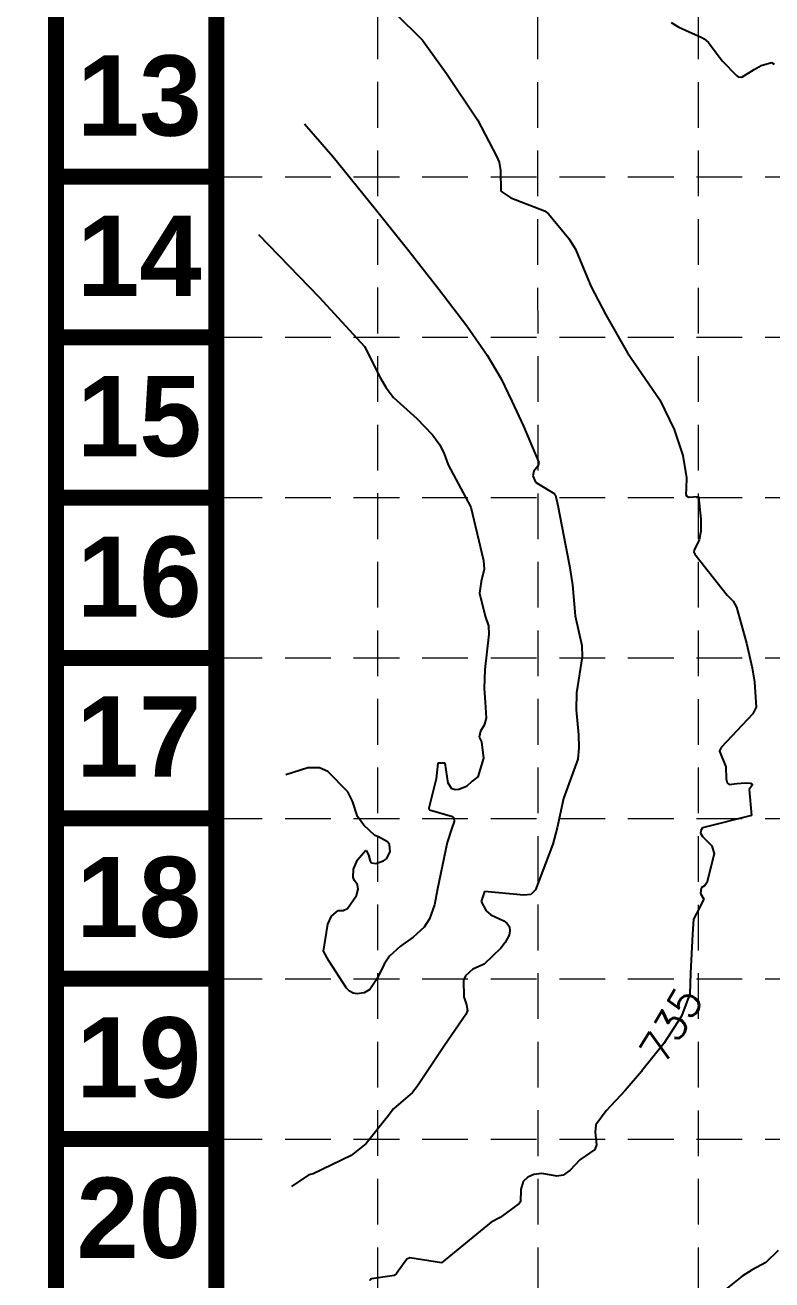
# Model space of a CAD drawing. Header units: inches. Extents: x 2520351 to 2523325, y 7106287 to 7111535.
# Drawn here: x 2520610.3 to 2520855.3, y 7108560 to 7108971.9 of the extents above; entities that cross this region are included whole.
import ezdxf
from ezdxf.enums import TextEntityAlignment as Align

# ---------------------------------------------------------------- set-up
doc = ezdxf.new("R2010")
doc.units = ezdxf.units.IN
doc.header["$MEASUREMENT"] = 0
for name, pattern in [('DASHED', [0.75, 0.5, -0.25]), ('HIDDEN', [0.375, 0.25, -0.125]), ('Xbndy-SC$0$HIDDEN', [0.375, 0.25, -0.125]), ('Xbndy-SC$0$PHANTOM2', [1.25, 0.625, -0.125, 0.125, -0.125, 0.125, -0.125])]:
    doc.linetypes.add(name, pattern=pattern)
for name, color, linetype in [('BASE', 7, 'Continuous'), ('CONTOURS', 35, 'Continuous'), ('GRID', 254, 'DASHED'), ('Xbndy-SC$0$ESMT-WTR-RIDGE', 7, 'Xbndy-SC$0$HIDDEN'), ('XPAV-sc1$0$p-foc', 11, 'Continuous')]:
    doc.layers.add(name, color=color, linetype=linetype)
doc.layers.add('Xbndy-SC$0$ROW-EX', color=5, linetype='Xbndy-SC$0$PHANTOM2', lineweight=0)
doc.styles.get("Standard").update_dxf_attribs({"font": 'ARIALBD.TTF'})
doc.styles.add('XTOPO-SC1-sec$0$L100', font='simplex', dxfattribs={"height": 10})

msp = doc.modelspace()

# ---------------------------------------------------------------- linework, layer by layer
at = {"layer": 'BASE', "const_width": 5.26}
for points in [[(2522726.09, 7106289.98), (2522726.09, 7109659.08), (2520620.41, 7109659.08), (2520620.41, 7106289.98)], [(2522673.45, 7106342.62), (2522673.45, 7109606.44), (2520673.05, 7109606.44), (2520673.05, 7106342.62)]]:
    msp.add_lwpolyline(points, close=True, dxfattribs=at)
for points in [[(2520673.05, 7108922.09), (2520620.41, 7108922.09)], [(2520673.05, 7108869.44), (2520620.41, 7108869.44)], [(2520673.05, 7108816.8), (2520620.41, 7108816.8)], [(2520673.05, 7108764.16), (2520620.41, 7108764.16)], [(2520673.05, 7108711.52), (2520620.41, 7108711.52)], [(2520673.05, 7108658.88), (2520620.41, 7108658.88)], [(2520673.05, 7108606.23), (2520620.41, 7108606.23)]]:
    msp.add_lwpolyline(points, dxfattribs=at)
at = {"layer": 'CONTOURS'}
for p, q in [((2520731.63, 7108975.8, 735), (2520740.67, 7108966.96, 735)), ((2520822.25, 7108972.77, 734), (2520824.71, 7108971.2, 734)), ((2520824.71, 7108971.2, 734), (2520832.28, 7108967.81, 734)), ((2520832.28, 7108967.81, 734), (2520833.05, 7108967.34, 734)), ((2520833.05, 7108967.34, 734), (2520834.44, 7108966.21, 734)), ((2520740.67, 7108966.96, 735), (2520748.54, 7108955.95, 735)), ((2520834.44, 7108966.21, 734), (2520838.99, 7108960.13, 734)), ((2520838.99, 7108960.13, 734), (2520843.68, 7108955.33, 734)), ((2520851.8, 7108958.62, 734), (2520855.14, 7108959.63, 734)), ((2520855.14, 7108959.63, 734), (2520856.06, 7108959.05, 734)), ((2520748.54, 7108955.95, 735), (2520758.65, 7108940.77, 735)), ((2520843.68, 7108955.33, 734), (2520844.22, 7108954.88, 734)), ((2520844.22, 7108954.88, 734), (2520845.4, 7108954.76, 734)), ((2520845.4, 7108954.76, 734), (2520849.49, 7108957.32, 734)), ((2520849.49, 7108957.32, 734), (2520851.8, 7108958.62, 734)), ((2520701.89, 7108939.44, 736), (2520711.34, 7108928.64, 736)), ((2520758.65, 7108940.77, 735), (2520764.91, 7108928.9, 735)), ((2520711.34, 7108928.64, 736), (2520725.23, 7108911.43, 736)), ((2520764.91, 7108928.9, 735), (2520765.75, 7108926.92, 735)), ((2520765.75, 7108926.92, 735), (2520766.25, 7108924.14, 735)), ((2520766.25, 7108924.14, 735), (2520766.3, 7108917.35, 735)), ((2520766.3, 7108917.35, 735), (2520769.63, 7108915.22, 735)), ((2520769.63, 7108915.22, 735), (2520780.68, 7108910.95, 735)), ((2520725.23, 7108911.43, 736), (2520736.16, 7108897.79, 736)), ((2520780.68, 7108910.95, 735), (2520781.95, 7108909.93, 735)), ((2520781.95, 7108909.93, 735), (2520788.7, 7108901.78, 735)), ((2520686.89, 7108903.1, 737), (2520706.76, 7108882.62, 737)), ((2520788.7, 7108901.78, 735), (2520790.81, 7108898.32, 735)), ((2520736.16, 7108897.79, 736), (2520745.97, 7108885.24, 736)), ((2520790.81, 7108898.32, 735), (2520792.97, 7108893.34, 735)), ((2520792.97, 7108893.34, 735), (2520795.98, 7108885.96, 735)), ((2520745.97, 7108885.24, 736), (2520755.24, 7108873.15, 736)), ((2520795.98, 7108885.96, 735), (2520800.76, 7108876.76, 735)), ((2520706.76, 7108882.62, 737), (2520721.61, 7108866.41, 737)), ((2520800.76, 7108876.76, 735), (2520807.94, 7108864.26, 735)), ((2520755.24, 7108873.15, 736), (2520761.82, 7108863.54, 736)), ((2520721.61, 7108866.41, 737), (2520726.78, 7108856.17, 737)), ((2520761.82, 7108863.54, 736), (2520766.41, 7108855.75, 736)), ((2520807.94, 7108864.26, 735), (2520818.5, 7108848.89, 735)), ((2520726.78, 7108856.17, 737), (2520728.75, 7108852.77, 737)), ((2520728.75, 7108852.77, 737), (2520731.13, 7108849.66, 737)), ((2520766.41, 7108855.75, 736), (2520770, 7108848.47, 736)), ((2520731.13, 7108849.66, 737), (2520738.76, 7108842.79, 737)), ((2520770, 7108848.47, 736), (2520773.74, 7108840.24, 736)), ((2520818.5, 7108848.89, 735), (2520823.18, 7108839.11, 735)), ((2520738.76, 7108842.79, 737), (2520743.98, 7108837.36, 737)), ((2520773.74, 7108840.24, 736), (2520778.78, 7108828.32, 736)), ((2520743.98, 7108837.36, 737), (2520746.29, 7108834.13, 737)), ((2520823.18, 7108839.11, 735), (2520826.1, 7108830.59, 735)), ((2520746.29, 7108834.13, 737), (2520747.8, 7108831.15, 737)), ((2520747.8, 7108831.15, 737), (2520749.09, 7108827.54, 737)), ((2520749.09, 7108827.54, 737), (2520756.49, 7108813.68, 737)), ((2520778.78, 7108828.32, 736), (2520778.5, 7108827.15, 736)), ((2520826.1, 7108830.59, 735), (2520827.24, 7108823.33, 735)), ((2520777.22, 7108825.52, 736), (2520776.86, 7108823.92, 736)), ((2520776.86, 7108823.92, 736), (2520777.67, 7108821.82, 736)), ((2520778.5, 7108827.15, 736), (2520777.22, 7108825.52, 736)), ((2520827.24, 7108823.33, 735), (2520827.14, 7108819.83, 735)), ((2520777.67, 7108821.82, 736), (2520782.15, 7108819.07, 736)), ((2520782.15, 7108819.07, 736), (2520783.83, 7108818.17, 736)), ((2520827.14, 7108819.83, 735), (2520827.07, 7108817.85, 735)), ((2520783.83, 7108818.17, 736), (2520784.29, 7108817.58, 736)), ((2520784.29, 7108817.58, 736), (2520785.03, 7108814.25, 736)), ((2520827.07, 7108817.85, 735), (2520827.38, 7108817.24, 735)), ((2520827.38, 7108817.24, 735), (2520828, 7108816.91, 735)), ((2520828, 7108816.91, 735), (2520831.02, 7108817.18, 735)), ((2520831.02, 7108817.18, 735), (2520831.09, 7108817.16, 735)), ((2520831.09, 7108817.16, 735), (2520831.23, 7108817, 735)), ((2520831.23, 7108817, 735), (2520831.98, 7108809.72, 735)), ((2520756.49, 7108813.68, 737), (2520760.61, 7108796.12, 737)), ((2520785.03, 7108814.25, 736), (2520788.91, 7108794.41, 736)), ((2520831.98, 7108809.72, 735), (2520831.91, 7108805.73, 735)), ((2520831.41, 7108802.94, 735), (2520829.77, 7108799.53, 735)), ((2520831.91, 7108805.73, 735), (2520831.41, 7108802.94, 735)), ((2520829.77, 7108799.53, 735), (2520829.61, 7108798.93, 735)), ((2520829.61, 7108798.93, 735), (2520829.99, 7108798.21, 735)), ((2520760.61, 7108796.12, 737), (2520760.91, 7108793.35, 737)), ((2520788.91, 7108794.41, 736), (2520789.88, 7108788.15, 736)), ((2520829.99, 7108798.21, 735), (2520840.62, 7108784.75, 735)), ((2520760.91, 7108793.35, 737), (2520759.94, 7108789.3, 737)), ((2520759.94, 7108789.3, 737), (2520759.32, 7108785.39, 737)), ((2520789.88, 7108788.15, 736), (2520790.73, 7108777.99, 736)), ((2520759.32, 7108785.39, 737), (2520761.18, 7108777.83, 737)), ((2520840.62, 7108784.75, 735), (2520842.55, 7108782.8, 735)), ((2520842.55, 7108782.8, 735), (2520843.65, 7108780.84, 735)), ((2520761.18, 7108777.83, 737), (2520762.28, 7108774.69, 737)), ((2520790.73, 7108777.99, 736), (2520792.89, 7108768.28, 736)), ((2520843.65, 7108780.84, 735), (2520846.97, 7108769.04, 735)), ((2520762.28, 7108774.69, 737), (2520762.36, 7108771.99, 737)), ((2520762.36, 7108771.99, 737), (2520761.14, 7108760.39, 737)), ((2520792.89, 7108768.28, 736), (2520792.98, 7108764.55, 736)), ((2520846.97, 7108769.04, 735), (2520848.78, 7108760.96, 735)), ((2520792.98, 7108764.55, 736), (2520791.22, 7108752.71, 736)), ((2520761.14, 7108760.39, 737), (2520760.89, 7108754.14, 737)), ((2520848.78, 7108760.96, 735), (2520849.54, 7108756.16, 735)), ((2520760.89, 7108754.14, 737), (2520761.25, 7108749.61, 737)), ((2520849.54, 7108756.16, 735), (2520850.07, 7108748.06, 735)), ((2520761.25, 7108749.61, 737), (2520761.56, 7108744.4, 737)), ((2520791.22, 7108752.71, 736), (2520791.02, 7108747.16, 736)), ((2520791.02, 7108747.16, 736), (2520791.81, 7108738.96, 736)), ((2520849.03, 7108745.84, 735), (2520838.59, 7108734.82, 735)), ((2520850.07, 7108748.06, 735), (2520849.03, 7108745.84, 735)), ((2520760.91, 7108742.11, 737), (2520759.64, 7108740.15, 737)), ((2520761.56, 7108744.4, 737), (2520760.91, 7108742.11, 737)), ((2520759.64, 7108740.15, 737), (2520759.23, 7108738.17, 737)), ((2520759.23, 7108738.17, 737), (2520759.96, 7108736.66, 737)), ((2520759.96, 7108736.66, 737), (2520760.69, 7108731.22, 737)), ((2520791.81, 7108738.96, 736), (2520791.95, 7108734.66, 736)), ((2520791.95, 7108734.66, 736), (2520791.59, 7108730.9, 736)), ((2520838.59, 7108734.82, 735), (2520838.06, 7108733.72, 735)), ((2520838.06, 7108733.72, 735), (2520838.1, 7108733.52, 735)), ((2520838.1, 7108733.52, 735), (2520840.14, 7108728.47, 735)), ((2520745.63, 7108729.67, 737), (2520745.1, 7108724.52, 737)), ((2520748.02, 7108729.67, 737), (2520745.63, 7108729.67, 737)), ((2520748.09, 7108729.61, 737), (2520748.02, 7108729.67, 737)), ((2520749.06, 7108723.05, 737), (2520748.09, 7108729.61, 737)), ((2520760.69, 7108731.22, 737), (2520758.84, 7108725.19, 737)), ((2520791.59, 7108730.9, 736), (2520786.9, 7108718.07, 736)), ((2520840.14, 7108728.47, 735), (2520840.3, 7108724.46, 735)), ((2520703.04, 7108728.08, 737), (2520695.85, 7108725.76, 737)), ((2520706.9, 7108728.08, 737), (2520703.04, 7108728.08, 737)), ((2520709.56, 7108726.93, 737), (2520706.9, 7108728.08, 737)), ((2520716.11, 7108720.23, 737), (2520709.56, 7108726.93, 737)), ((2520745.1, 7108724.52, 737), (2520742.71, 7108714.83, 737)), ((2520758.84, 7108725.19, 737), (2520756.94, 7108723.77, 737)), ((2520840.3, 7108724.46, 735), (2520840.55, 7108723.21, 735)), ((2520717.72, 7108717.14, 737), (2520716.11, 7108720.23, 737)), ((2520750.31, 7108721.16, 737), (2520749.06, 7108723.05, 737)), ((2520751.33, 7108720.89, 737), (2520750.31, 7108721.16, 737)), ((2520752.56, 7108720.96, 737), (2520751.33, 7108720.89, 737)), ((2520755.03, 7108721.95, 737), (2520752.56, 7108720.96, 737)), ((2520756.94, 7108723.77, 737), (2520755.03, 7108721.95, 737)), ((2520840.55, 7108723.21, 735), (2520841.27, 7108722.65, 735)), ((2520841.27, 7108722.65, 735), (2520843.74, 7108722.92, 735)), ((2520843.74, 7108722.92, 735), (2520846.63, 7108723.16, 735)), ((2520846.63, 7108723.16, 735), (2520848.23, 7108723.11, 735)), ((2520848.78, 7108722.42, 735), (2520847.78, 7108720.94, 735)), ((2520847.78, 7108720.94, 735), (2520848.63, 7108712.42, 735)), ((2520848.23, 7108723.11, 735), (2520848.77, 7108722.72, 735)), ((2520848.77, 7108722.72, 735), (2520848.78, 7108722.42, 735)), ((2520719.35, 7108712.09, 737), (2520717.72, 7108717.14, 737)), ((2520786.9, 7108718.07, 736), (2520784.86, 7108708.36, 736)), ((2520721.45, 7108709.25, 737), (2520719.35, 7108712.09, 737)), ((2520742.71, 7108714.83, 737), (2520742.69, 7108714.58, 737)), ((2520742.69, 7108714.58, 737), (2520742.89, 7108714.28, 737)), ((2520742.89, 7108714.28, 737), (2520750.51, 7108712.09, 737)), ((2520750.51, 7108712.09, 737), (2520750.9, 7108711.68, 737)), ((2520848.63, 7108712.42, 735), (2520832.51, 7108708.4, 735)), ((2520725.03, 7108705.89, 737), (2520721.45, 7108709.25, 737)), ((2520750.25, 7108708.28, 737), (2520748.73, 7108703.57, 737)), ((2520751.03, 7108710.5, 737), (2520750.25, 7108708.28, 737)), ((2520750.9, 7108711.68, 737), (2520751.03, 7108710.5, 737)), ((2520784.86, 7108708.36, 736), (2520783.4, 7108703.09, 736)), ((2520832.51, 7108708.4, 735), (2520831.9, 7108707.54, 735)), ((2520726.18, 7108705.46, 737), (2520725.03, 7108705.89, 737)), ((2520729.16, 7108703.8, 737), (2520726.18, 7108705.46, 737)), ((2520729.83, 7108702.95, 737), (2520729.16, 7108703.8, 737)), ((2520831.9, 7108707.54, 735), (2520831.82, 7108706.67, 735)), ((2520831.82, 7108706.67, 735), (2520832.49, 7108705.6, 735)), ((2520832.49, 7108705.6, 735), (2520835.55, 7108702.53, 735)), ((2520719.32, 7108697.88, 737), (2520721.96, 7108701.01, 737)), ((2520721.96, 7108701.01, 737), (2520722.18, 7108700.94, 737)), ((2520722.18, 7108700.94, 737), (2520722.96, 7108699.49, 737)), ((2520728.85, 7108698.26, 737), (2520730.07, 7108700.52, 737)), ((2520730.07, 7108700.52, 737), (2520729.83, 7108702.95, 737)), ((2520748.73, 7108703.57, 737), (2520745.56, 7108688.35, 737)), ((2520783.4, 7108703.09, 736), (2520777.68, 7108688.01, 736)), ((2520836.32, 7108699.92, 735), (2520833.95, 7108690.37, 735)), ((2520835.55, 7108702.53, 735), (2520836.32, 7108699.92, 735)), ((2520717.99, 7108694.87, 737), (2520719.32, 7108697.88, 737)), ((2520722.96, 7108699.49, 737), (2520723.47, 7108697.5, 737)), ((2520723.47, 7108697.5, 737), (2520723.93, 7108696.97, 737)), ((2520723.93, 7108696.97, 737), (2520725.39, 7108696.71, 737)), ((2520725.39, 7108696.71, 737), (2520727.83, 7108697.53, 737)), ((2520727.83, 7108697.53, 737), (2520728.85, 7108698.26, 737)), ((2520717.86, 7108692.13, 737), (2520717.99, 7108694.87, 737)), ((2520718.3, 7108691.09, 737), (2520717.86, 7108692.13, 737)), ((2520719.36, 7108689.7, 737), (2520718.3, 7108691.09, 737)), ((2520718.97, 7108686.17, 737), (2520719.55, 7108688.29, 737)), ((2520719.55, 7108688.29, 737), (2520719.36, 7108689.7, 737)), ((2520745.56, 7108688.35, 737), (2520744.59, 7108683.15, 737)), ((2520761, 7108687.56, 736), (2520759.88, 7108684.27, 736)), ((2520773.87, 7108686.28, 736), (2520761, 7108687.56, 736)), ((2520777.68, 7108688.01, 736), (2520776.2, 7108686.55, 736)), ((2520832.09, 7108688.72, 735), (2520831.87, 7108686.9, 735)), ((2520833.17, 7108689.37, 735), (2520832.09, 7108688.72, 735)), ((2520833.95, 7108690.37, 735), (2520833.17, 7108689.37, 735)), ((2520716.01, 7108681.88, 737), (2520718.97, 7108686.17, 737)), ((2520744.59, 7108683.15, 737), (2520742.96, 7108678.53, 737)), ((2520759.88, 7108684.27, 736), (2520761.56, 7108681.19, 736)), ((2520776.2, 7108686.55, 736), (2520773.87, 7108686.28, 736)), ((2520832.96, 7108685, 735), (2520830.49, 7108680.28, 735)), ((2520831.87, 7108686.9, 735), (2520832.96, 7108685, 735)), ((2520709.54, 7108676.74, 737), (2520710.84, 7108679.45, 737)), ((2520710.84, 7108679.45, 737), (2520713.02, 7108681.22, 737)), ((2520713.02, 7108681.22, 737), (2520714.59, 7108681.23, 737)), ((2520714.59, 7108681.23, 737), (2520716.01, 7108681.88, 737)), ((2520761.56, 7108681.19, 736), (2520763.05, 7108679.82, 736)), ((2520763.05, 7108679.82, 736), (2520767.32, 7108677.86, 736)), ((2520830.49, 7108680.28, 735), (2520829.51, 7108678.44, 735)), ((2520708.22, 7108667.89, 737), (2520709.54, 7108676.74, 737)), ((2520741.19, 7108675.77, 737), (2520737.61, 7108672.47, 737)), ((2520742.96, 7108678.53, 737), (2520741.19, 7108675.77, 737)), ((2520767.32, 7108677.86, 736), (2520768.45, 7108676.96, 736)), ((2520768.45, 7108676.96, 736), (2520769.17, 7108675.9, 736)), ((2520769.17, 7108675.9, 736), (2520769.31, 7108674.63, 736)), ((2520829.51, 7108678.44, 735), (2520829.2, 7108673.47, 735)), ((2520737.61, 7108672.47, 737), (2520733.42, 7108669.55, 737)), ((2520767.79, 7108670.72, 736), (2520766.32, 7108668.92, 736)), ((2520769.04, 7108673.21, 736), (2520767.79, 7108670.72, 736)), ((2520769.31, 7108674.63, 736), (2520769.04, 7108673.21, 736)), ((2520829.2, 7108673.47, 735), (2520828.55, 7108660.73, 735)), ((2520709.95, 7108664.79, 737), (2520708.22, 7108667.89, 737)), ((2520733.42, 7108669.55, 737), (2520729.86, 7108666.26, 737)), ((2520766.32, 7108668.92, 736), (2520760.87, 7108663.65, 736)), ((2520715.74, 7108655.81, 737), (2520709.95, 7108664.79, 737)), ((2520728.02, 7108663.66, 737), (2520725.81, 7108658.98, 737)), ((2520729.86, 7108666.26, 737), (2520728.02, 7108663.66, 737)), ((2520760.87, 7108663.65, 736), (2520757.2, 7108661.99, 736)), ((2520725.81, 7108658.98, 737), (2520723.39, 7108655.3, 737)), ((2520754.71, 7108659.83, 736), (2520754.15, 7108658.33, 736)), ((2520757.2, 7108661.99, 736), (2520754.71, 7108659.83, 736)), ((2520828.55, 7108660.73, 735), (2520828.34, 7108653.87, 735)), ((2520716.75, 7108654.8, 737), (2520715.74, 7108655.81, 737)), ((2520717.87, 7108654.12, 737), (2520716.75, 7108654.8, 737)), ((2520721.49, 7108654.3, 737), (2520719.18, 7108653.92, 737)), ((2520723.39, 7108655.3, 737), (2520721.49, 7108654.3, 737)), ((2520754.15, 7108658.33, 736), (2520754.2, 7108652.97, 736)), ((2520719.18, 7108653.92, 737), (2520717.87, 7108654.12, 737)), ((2520754.2, 7108652.97, 736), (2520755.04, 7108650.34, 736)), ((2520755.04, 7108650.34, 736), (2520755.37, 7108648.47, 736)), ((2520828.34, 7108653.87, 735), (2520825.66, 7108646.59, 735)), ((2520754.86, 7108647.17, 736), (2520747.84, 7108636.97, 736)), ((2520755.37, 7108648.47, 736), (2520754.86, 7108647.17, 736)), ((2520825.66, 7108646.59, 735), (2520819.8, 7108637.63, 735)), ((2520747.84, 7108636.97, 736), (2520738.93, 7108623.51, 736)), ((2520819.8, 7108637.63, 735), (2520812.65, 7108628.62, 735)), ((2520812.5, 7108628.4, 735), (2520807.12, 7108622.23, 735)), ((2520812.65, 7108628.62, 735), (2520812.5, 7108628.4, 735)), ((2520737.39, 7108621.58, 736), (2520731.13, 7108616.14, 736)), ((2520738.93, 7108623.51, 736), (2520737.39, 7108621.58, 736)), ((2520807.12, 7108622.23, 735), (2520800.88, 7108615.54, 735)), ((2520729.07, 7108613.43, 736), (2520722.22, 7108604.81, 736)), ((2520731.13, 7108616.14, 736), (2520729.07, 7108613.43, 736)), ((2520800.88, 7108615.54, 735), (2520797.55, 7108610.9, 735)), ((2520797.55, 7108610.9, 735), (2520797.3, 7108608.5, 735)), ((2520797.3, 7108608.5, 735), (2520797.7, 7108604.38, 735)), ((2520717.3, 7108600.9, 736), (2520704.83, 7108594.79, 736)), ((2520722.22, 7108604.81, 736), (2520717.3, 7108600.9, 736)), ((2520797.19, 7108602.81, 735), (2520792.24, 7108599.47, 735)), ((2520797.7, 7108604.38, 735), (2520797.19, 7108602.81, 735)), ((2520792.24, 7108599.47, 735), (2520789.05, 7108596.1, 735)), ((2520703.41, 7108594.55, 736), (2520697.68, 7108590.7, 736)), ((2520704.83, 7108594.79, 736), (2520703.41, 7108594.55, 736)), ((2520775.15, 7108593.74, 735), (2520773.65, 7108592.3, 735)), ((2520777.21, 7108594.66, 735), (2520775.15, 7108593.74, 735)), ((2520779.76, 7108594.97, 735), (2520777.21, 7108594.66, 735)), ((2520783.01, 7108594.45, 735), (2520779.76, 7108594.97, 735)), ((2520784.67, 7108594.07, 735), (2520783.01, 7108594.45, 735)), ((2520786.75, 7108594.43, 735), (2520784.67, 7108594.07, 735)), ((2520789.05, 7108596.1, 735), (2520786.75, 7108594.43, 735)), ((2520772.87, 7108589.7, 735), (2520772.78, 7108585.65, 735)), ((2520773.65, 7108592.3, 735), (2520772.87, 7108589.7, 735)), ((2520772.39, 7108585.07, 735), (2520766.13, 7108580.53, 735)), ((2520772.78, 7108585.65, 735), (2520772.39, 7108585.07, 735)), ((2520766.13, 7108580.53, 735), (2520763.21, 7108578.95, 735)), ((2520763.21, 7108578.95, 735), (2520746.9, 7108565.61, 735)), ((2520857.31, 7108569.68, 734), (2520853.27, 7108565.78, 734)), ((2520735.52, 7108566.87, 735), (2520732.1, 7108562.14, 735)), ((2520736.52, 7108567.27, 735), (2520735.52, 7108566.87, 735)), ((2520746.9, 7108565.61, 735), (2520736.52, 7108567.27, 735)), ((2520853.27, 7108565.78, 734), (2520848.79, 7108563.32, 734)), ((2520723.43, 7108560.17, 735), (2520723.35, 7108559.69, 735)), ((2520723.51, 7108560.29, 735), (2520723.43, 7108560.17, 735)), ((2520723.88, 7108560.41, 735), (2520723.51, 7108560.29, 735)), ((2520729.95, 7108561.22, 735), (2520723.88, 7108560.41, 735)), ((2520731.38, 7108561.46, 735), (2520729.95, 7108561.22, 735)), ((2520732.1, 7108562.14, 735), (2520731.38, 7108561.46, 735)), ((2520845.52, 7108561.28, 734), (2520839.52, 7108556.43, 734)), ((2520848.79, 7108563.32, 734), (2520845.52, 7108561.28, 734))]:
    msp.add_line(p, q, dxfattribs=at)
at = {"layer": 'GRID', "color": 252, "linetype": 'HIDDEN', "lineweight": 0, "ltscale": 60}
for p, q in [((2520726.17, 7106553.2), (2520725.89, 7109604.46)), ((2520779.04, 7106553.19), (2520778.38, 7109604.43)), ((2520831.52, 7106553.18), (2520831.04, 7109604.3)), ((2520673.05, 7108922.09), (2522673.45, 7108922.09)), ((2520673.05, 7108869.44), (2522673.45, 7108869.44)), ((2520673.05, 7108816.8), (2522673.45, 7108816.8)), ((2520673.05, 7108764.16), (2522673.45, 7108764.16)), ((2520673.05, 7108711.52), (2522673.45, 7108711.52)), ((2520673.05, 7108658.88), (2522673.45, 7108658.88)), ((2520673.05, 7108606.23), (2522673.45, 7108606.23))]:
    msp.add_line(p, q, dxfattribs=at)
at = {"layer": 'Xbndy-SC$0$ESMT-WTR-RIDGE', "color": 0}
msp.add_arc((2517933.39, 7108856.88), 3165, 330.82487, 358.54955, dxfattribs=at)
at = {"layer": 'Xbndy-SC$0$ROW-EX', "color": 0}
for centre, radius, start, end in [((2517933.39, 7108856.88), 3040, 335.37242, 0.62016), ((2518054.6, 7108856.49), 3040, 330.36166, 0.62016), ((2517942.97, 7108848.18), 3040, 334.94274, 0.62016), ((2517933.39, 7108856.88), 3160, 330.98766, 358.42365)]:
    msp.add_arc(centre, radius, start, end, dxfattribs=at)
at = {"layer": 'XPAV-sc1$0$p-foc', "color": 7}
msp.add_arc((2521837.71, 7110047.84), 1487, 271.16849, 271.16849, dxfattribs=at)

# ---------------------------------------------------------------- texts
at = {"layer": 'BASE'}
for s, p in [('13', (2520647.76, 7108948.78)), ('14', (2520647.76, 7108896.14)), ('15', (2520647.76, 7108843.49)), ('16', (2520647.76, 7108790.85)), ('17', (2520647.57, 7108738.36)), ('18', (2520647.57, 7108685.71)), ('19', (2520647.57, 7108633.07)), ('20', (2520647.57, 7108580.43))]:
    msp.add_text(s, height=26.321, dxfattribs=at).set_placement(p, align=Align.MIDDLE_CENTER)
at = {"layer": 'CONTOURS', "style": 'XTOPO-SC1-sec$0$L100'}
msp.add_text('735', height=10, rotation=58.999, dxfattribs=at).set_placement((2520819.89, 7108630.1, 735))

doc.saveas('drawing.dxf')
